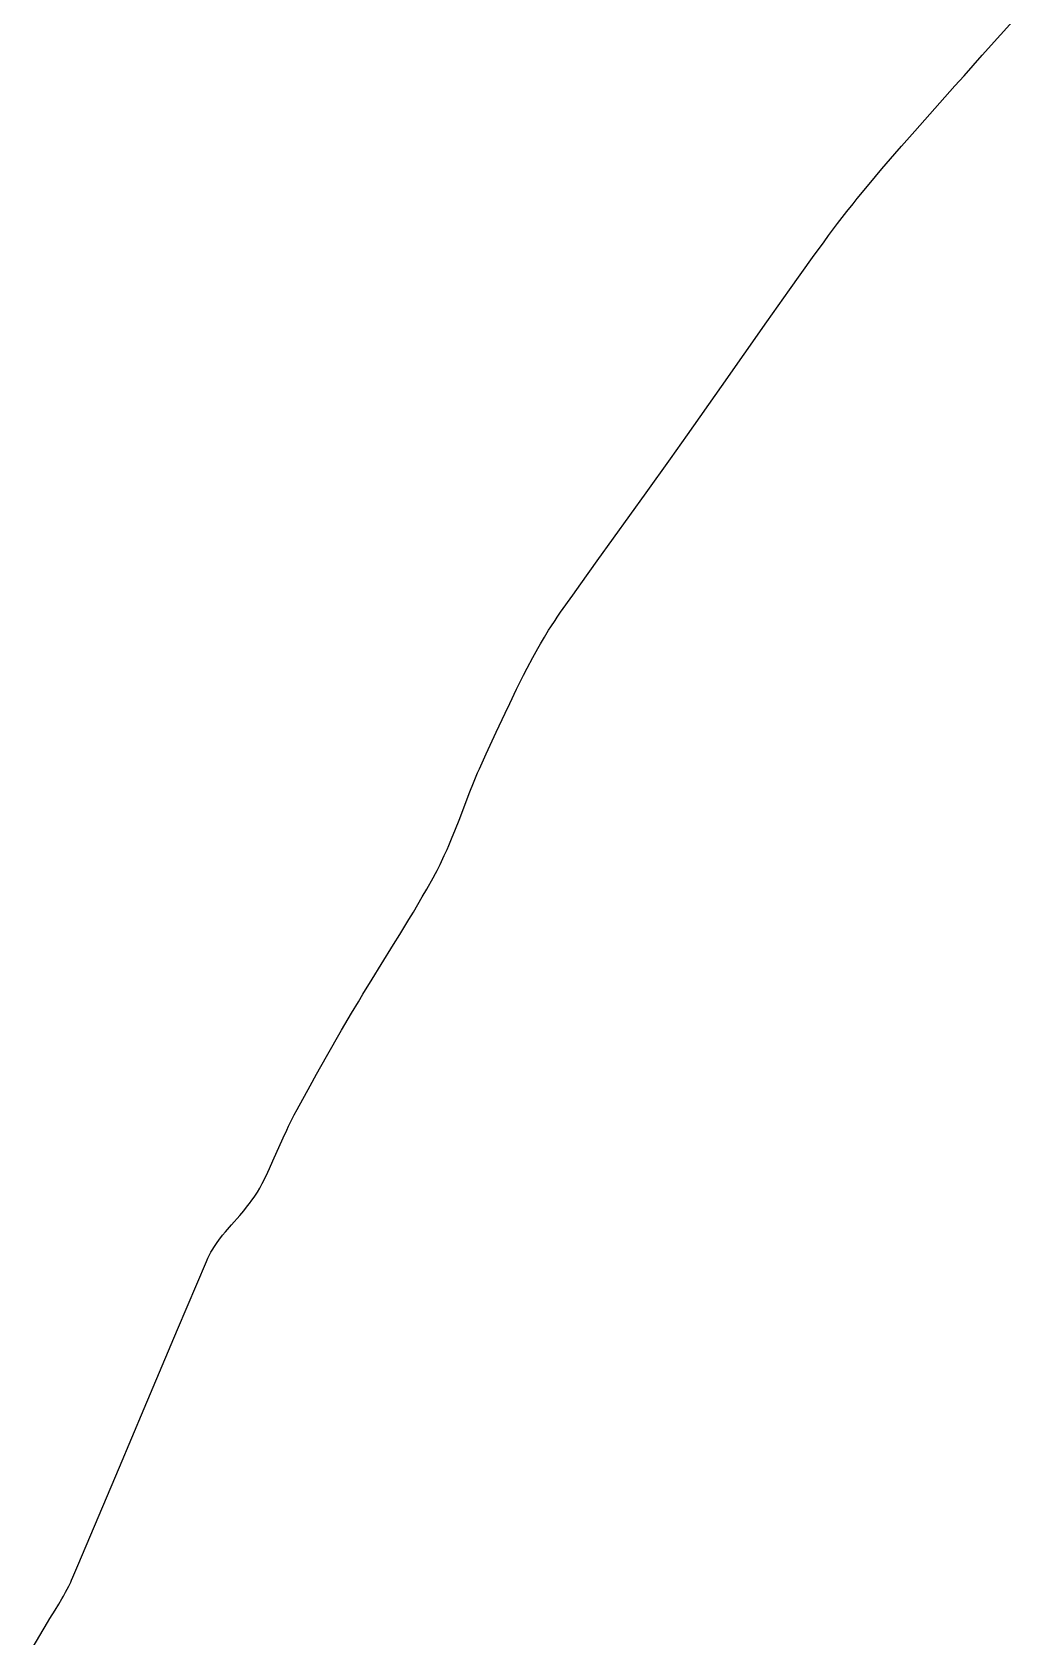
# Model space of a CAD drawing. Header units: millimetres. Extents: x 642261 to 742091, y 6812581 to 6930561.
# Drawn here: x 734999 to 735384, y 6895956 to 6896586 of the extents above; entities that cross this region are included whole.
import ezdxf

# ---------------------------------------------------------------- set-up
doc = ezdxf.new("R2010")
doc.units = ezdxf.units.MM
doc.layers.add('LimiteAreaMunicipio', color=10, linetype='Continuous')
doc.layers.add('LimiteRegional', color=10, linetype='Continuous')

# ---------------------------------------------------------------- blocks, each defined once
blk = doc.blocks.new('compartilhadora_AUTOCAD_OD_1_FMEBLOCK2')
at = {"layer": 'LimiteAreaMunicipio', "color": 7, "linetype": 'Continuous'}
blk.add_lwpolyline([(5123.59225, -1138.7394), (5129.58215, -1128.5204), (5130.57115, -1126.8874), (5132.61515, -1123.6615), (5134.12215, -1121.2234), (5135.31625, -1119.1844), (5135.89915, -1118.1574), (5136.75315, -1116.6054), (5137.97615, -1114.2484), (5138.74415, -1112.6534), (5139.11215, -1111.8494), (5139.64215, -1110.6324), (5141.54115, -1106.0574), (5157.84165, -1067.5448), (5167.56795, -1044.5651), (5180.71215, -1013.5102), (5192.02715, -986.7763), (5192.57715, -985.5503), (5192.97015, -984.7493), (5193.81715, -983.1804), (5194.26815, -982.4114), (5195.22015, -980.9033), (5196.23215, -979.4284), (5196.93515, -978.4623), (5198.40215, -976.5634), (5199.54415, -975.1624), (5201.89915, -972.4013), (5205.08815, -968.7444), (5206.66015, -966.9013), (5208.19015, -965.0324), (5208.93315, -964.0854), (5209.89515, -962.8054), (5210.36315, -962.1573), (5211.04415, -961.1744), (5212.01915, -959.6714), (5212.92815, -958.1293), (5213.35515, -957.3423), (5213.92515, -956.2473), (5215.03215, -954.0404), (5216.10115, -951.8133), (5216.79715, -950.3194), (5218.15915, -947.3155), (5222.16315, -938.2563), (5223.53115, -935.2534), (5224.23215, -933.7604), (5225.67815, -930.7984), (5226.42815, -929.3313), (5227.59315, -927.1514), (5232.71115, -917.9004), (5235.29015, -913.2844), (5239.18415, -906.3753), (5245.08315, -896.0444), (5246.37715, -893.8103), (5248.99915, -889.3614), (5251.65715, -884.9334), (5253.44615, -881.9914), (5257.05315, -876.1244), (5260.68215, -870.2704), (5265.52315, -862.4663), (5267.93115, -858.5563), (5271.51215, -852.6734), (5273.28215, -849.7204), (5276.77315, -843.7844), (5278.48815, -840.7984), (5281.01615, -836.2934), (5281.94915, -834.5673), (5282.55515, -833.4094), (5283.73015, -831.0753), (5284.30115, -829.9003), (5285.41015, -827.5353), (5286.48115, -825.1513), (5287.17615, -823.5543), (5288.52915, -820.3394), (5289.51515, -817.9154), (5291.43815, -813.0423), (5295.21815, -803.2613), (5297.15315, -798.3903), (5298.48615, -795.1623), (5299.16915, -793.5564), (5300.22015, -791.1583), (5301.30615, -788.7764), (5301.86415, -787.5924), (5305.82415, -779.1693), (5309.32615, -771.6613), (5311.09215, -767.9134), (5313.78215, -762.3133), (5315.61515, -758.6024), (5316.54615, -756.7564), (5317.96415, -753.9983), (5320.14515, -749.8945), (5322.14815, -746.2834), (5323.17415, -744.4934), (5324.74725, -741.8293), (5326.36315, -739.1914), (5327.18915, -737.8823), (5328.87815, -735.2884), (5329.74215, -734.0033), (5331.06315, -732.0913), (5335.81115, -725.3654), (5338.99115, -720.8924), (5345.37415, -711.9684), (5364.60115, -685.2694), (5374.17115, -671.8894), (5380.87515, -662.4294), (5394.22305, -643.4673), (5412.00815, -618.1724), (5420.94615, -605.5544), (5429.94615, -592.9764), (5434.47515, -586.7074), (5436.22215, -584.3204), (5437.39715, -582.7384), (5439.77115, -579.5924), (5443.39115, -574.9194), (5445.84015, -571.8324), (5447.48715, -569.7863), (5450.81315, -565.7183), (5454.60115, -561.1783), (5457.15015, -558.1703), (5462.29615, -552.1934), (5464.88815, -549.2204), (5470.10215, -543.2993), (5485.82415, -525.6074), (5489.40115, -521.5764), (5496.57925, -513.5404), (5503.78515, -505.5334), (5508.60315, -500.2064)], dxfattribs=at)

msp = doc.modelspace()

# ---------------------------------------------------------------- linework, layer by layer
at = {"layer": 'LimiteRegional', "color": 7, "linetype": 'Continuous'}
msp.add_lwpolyline([(734998.9351, 6895951.489), (735004.925, 6895961.708), (735005.914, 6895963.341), (735007.958, 6895966.5669), (735009.465, 6895969.005), (735010.6591, 6895971.044), (735011.242, 6895972.071), (735012.096, 6895973.623), (735013.319, 6895975.98), (735014.087, 6895977.575), (735014.455, 6895978.379), (735014.985, 6895979.596), (735016.884, 6895984.171), (735033.1845, 6896022.6836), (735042.9108, 6896045.6633), (735056.055, 6896076.7182), (735067.37, 6896103.4521), (735067.92, 6896104.6781), (735068.313, 6896105.4791), (735069.16, 6896107.048), (735069.611, 6896107.817), (735070.563, 6896109.3251), (735071.575, 6896110.8), (735072.278, 6896111.7661), (735073.745, 6896113.665), (735074.887, 6896115.066), (735077.242, 6896117.8271), (735080.431, 6896121.484), (735082.003, 6896123.3271), (735083.533, 6896125.196), (735084.276, 6896126.143), (735085.238, 6896127.423), (735085.706, 6896128.0711), (735086.387, 6896129.054), (735087.362, 6896130.557), (735088.271, 6896132.0991), (735088.698, 6896132.8861), (735089.268, 6896133.9811), (735090.375, 6896136.188), (735091.444, 6896138.4151), (735092.14, 6896139.909), (735093.502, 6896142.9129), (735097.506, 6896151.9721), (735098.874, 6896154.975), (735099.575, 6896156.468), (735101.021, 6896159.43), (735101.771, 6896160.8971), (735102.936, 6896163.077), (735108.054, 6896172.328), (735110.633, 6896176.944), (735114.527, 6896183.8531), (735120.426, 6896194.184), (735121.72, 6896196.4181), (735124.342, 6896200.867), (735127, 6896205.295), (735128.789, 6896208.237), (735132.396, 6896214.104), (735136.025, 6896219.958), (735140.866, 6896227.7621), (735143.274, 6896231.6721), (735146.855, 6896237.555), (735148.625, 6896240.508), (735152.116, 6896246.444), (735153.831, 6896249.43), (735156.359, 6896253.935), (735157.292, 6896255.6611), (735157.898, 6896256.819), (735159.073, 6896259.1531), (735159.644, 6896260.3281), (735160.753, 6896262.6931), (735161.824, 6896265.0771), (735162.519, 6896266.6741), (735163.872, 6896269.889), (735164.858, 6896272.313), (735166.781, 6896277.1861), (735170.561, 6896286.9671), (735172.496, 6896291.8381), (735173.829, 6896295.0661), (735174.512, 6896296.672), (735175.563, 6896299.0701), (735176.649, 6896301.452), (735177.207, 6896302.636), (735181.167, 6896311.0591), (735184.669, 6896318.5671), (735186.435, 6896322.315), (735189.125, 6896327.9151), (735190.958, 6896331.626), (735191.889, 6896333.472), (735193.307, 6896336.2301), (735195.488, 6896340.3339), (735197.491, 6896343.945), (735198.517, 6896345.735), (735200.0901, 6896348.3991), (735201.706, 6896351.037), (735202.532, 6896352.3461), (735204.221, 6896354.94), (735205.085, 6896356.2251), (735206.406, 6896358.1371), (735211.154, 6896364.863), (735214.334, 6896369.336), (735220.717, 6896378.26), (735239.944, 6896404.959), (735249.514, 6896418.339), (735256.218, 6896427.799), (735269.5659, 6896446.7611), (735287.351, 6896472.056), (735296.289, 6896484.674), (735305.289, 6896497.252), (735309.818, 6896503.521), (735311.565, 6896505.908), (735312.74, 6896507.49), (735315.114, 6896510.636), (735318.734, 6896515.309), (735321.183, 6896518.396), (735322.83, 6896520.4421), (735326.156, 6896524.5101), (735329.944, 6896529.0501), (735332.493, 6896532.0581), (735337.639, 6896538.035), (735340.231, 6896541.008), (735345.445, 6896546.9291), (735361.167, 6896564.621), (735364.744, 6896568.652), (735371.9221, 6896576.688), (735379.128, 6896584.695), (735383.946, 6896590.022)], dxfattribs=at)

# ---------------------------------------------------------------- block references
at = {"layer": 'LimiteAreaMunicipio', "color": 7, "linetype": 'Continuous'}
msp.add_blockref('compartilhadora_AUTOCAD_OD_1_FMEBLOCK2', (729875.3428, 6897090.2284), dxfattribs=at)

doc.saveas('drawing.dxf')
